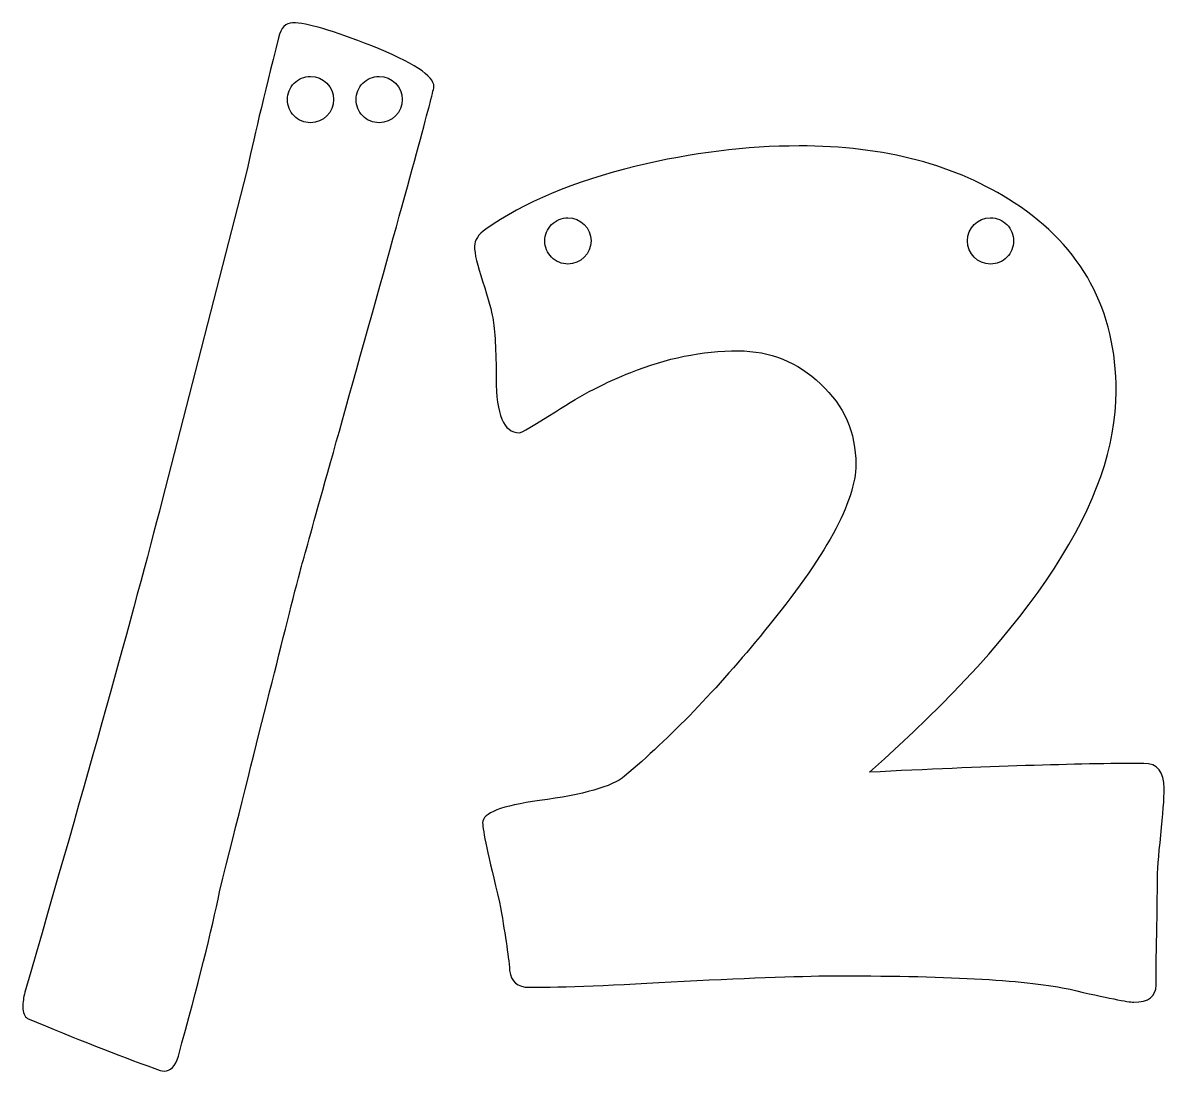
# Model space of a CAD drawing. Extents: x 52 to 552, y 106 to 316.
# Drawn here: x 312.8 to 399.9, y 106.4 to 186.4 of the extents above; entities that cross this region are included whole.
import ezdxf

# ---------------------------------------------------------------- set-up
doc = ezdxf.new("R2010")
doc.units = 0
doc.layers.add('Layer_1', color=7, linetype='CONTINUOUS')

msp = doc.modelspace()

# ---------------------------------------------------------------- linework, layer by layer
at = {"layer": 'Layer_1', "color": 7}
for points in [[(333.371134, 186.379859), (333.371134, 186.379859)], [(372.028974, 176.98605), (372.028974, 176.98605)], [(329.860995, 174.973563), (323.409592, 149.941222)]]:
    msp.add_lwpolyline(points, dxfattribs=at)
at = {"layer": 'Layer_1', "color": 3}
for points in [[(336.50126, 180.521448), (336.50126, 180.521448)], [(341.742522, 180.521448), (341.742522, 180.521448)], [(356.155978, 169.736526), (356.155978, 169.736526)], [(388.40997, 169.736526), (388.40997, 169.736526)]]:
    msp.add_lwpolyline(points, close=True, dxfattribs=at)
at = {"layer": 'Layer_1', "color": 7}
for points in [[(333.371134, 186.379859), (332.855006, 186.379862), (332.493366, 186.001345), (332.286892, 185.244357)], [(339.409701, 184.624792), (336.450573, 185.794682), (334.437821, 186.379859), (333.371134, 186.379859)], [(332.286892, 185.244357), (331.151428, 180.702423), (330.342748, 177.278937), (329.860995, 174.973563)], [(344.157864, 181.528064), (344.157864, 182.319463), (342.575303, 183.351671), (339.409701, 184.624792)], [(339.461517, 164.237541), (342.592688, 175.454746), (344.157864, 181.218387), (344.157864, 181.528064)], [(372.028974, 176.98605), (368.003159, 176.98605), (363.856891, 176.469944), (359.590255, 175.437686)], [(388.441946, 172.650741), (384.037642, 175.541064), (378.566624, 176.98605), (372.028974, 176.98605)], [(359.590255, 175.437686), (354.807435, 174.267793), (350.988066, 172.66781), (348.132146, 170.637704)], [(396.235597, 158.250793), (396.235597, 164.478748), (393.637657, 169.278696), (388.441946, 172.650741)], [(348.132146, 170.637704), (347.547212, 170.224798), (347.254604, 169.794618), (347.254604, 169.347307)], [(347.254604, 169.347307), (347.254604, 168.762362), (347.461276, 167.867741), (347.874167, 166.663442)], [(347.874167, 166.663442), (348.321489, 165.252686), (348.579807, 164.323808), (348.648613, 163.876497)], [(333.93888, 144.521675), (334.179728, 145.381891), (336.020636, 151.953673), (339.461517, 164.237541)], [(348.648613, 163.876497), (348.820655, 162.913056), (348.906592, 161.364739), (348.906592, 159.231405)], [(359.177392, 159.696081), (361.895672, 160.797154), (364.631196, 161.347521), (367.383878, 161.347521)], [(367.383878, 161.347521), (369.826879, 161.347521), (371.925568, 160.504566), (373.680426, 158.818545)], [(353.44862, 156.702431), (355.444326, 158.009955), (357.353729, 159.007907), (359.177392, 159.696081)], [(348.906592, 159.231405), (348.906592, 156.478716), (349.491215, 155.102251), (350.661111, 155.102251)], [(373.680426, 158.818545), (375.469658, 157.166932), (376.364274, 155.119362), (376.364274, 152.676353)], [(377.3967, 129.192377), (389.955842, 140.271947), (396.235597, 149.958319), (396.235597, 158.250793)], [(350.661111, 155.102251), (350.833154, 155.102251), (351.762596, 155.635761), (353.44862, 156.702431)], [(376.364274, 152.676353), (376.364274, 149.854848), (374.042065, 145.622672), (369.396913, 139.979661)], [(323.409592, 149.941222), (321.207412, 141.37348), (317.714856, 128.865657), (312.932092, 112.418355)], [(327.796708, 120.057086), (330.583794, 131.239882), (332.631344, 139.394792), (333.93888, 144.521675)], [(369.396913, 139.979661), (365.749586, 135.506543), (362.18797, 131.807877), (358.712714, 128.883146)], [(398.3517, 129.863758), (393.293656, 129.863758), (386.308544, 129.639688), (377.3967, 129.192377)], [(399.900084, 127.953797), (399.900084, 129.226915), (399.383984, 129.863758), (398.3517, 129.863758)], [(358.712714, 128.883146), (357.749292, 128.091747), (355.581514, 127.472311), (352.209467, 127.024998)], [(399.642104, 124.392395), (399.814175, 125.97519), (399.900084, 127.162398), (399.900084, 127.953797)], [(352.209467, 127.024998), (349.319144, 126.646507), (347.874167, 126.078735), (347.874167, 125.321744)], [(347.874167, 125.321744), (347.874167, 124.805613), (348.304358, 122.792855), (349.164571, 119.283179)], [(399.383589, 120.77973), (399.383589, 121.605538), (399.470062, 122.8096), (399.642104, 124.392395)], [(399.332309, 116.857287), (399.366712, 118.646528), (399.383589, 119.953923), (399.383589, 120.77973)], [(324.648153, 107.51528), (326.162162, 113.020674), (327.211775, 117.201175), (327.796708, 120.057086)], [(349.164571, 119.283179), (349.577462, 116.977796), (349.835244, 115.240239), (349.938481, 114.070343)], [(399.280493, 112.934822), (399.280493, 113.795063), (399.297906, 115.10243), (399.332309, 116.857287)], [(349.938481, 114.070343), (350.04169, 113.21013), (350.540941, 112.779938), (351.435557, 112.779938)], [(363.254713, 113.244053), (368.553661, 113.519332), (372.528056, 113.656916), (375.177502, 113.656916)], [(375.177502, 113.656916), (383.74526, 113.656916), (389.594824, 113.313225), (392.725995, 112.625055)], [(312.932092, 112.418355), (312.828855, 112.005436), (312.77718, 111.626919), (312.77718, 111.282834)], [(351.435557, 112.779938), (354.016197, 112.779938), (357.955794, 112.934399), (363.254713, 113.244053)], [(392.725995, 112.625055), (395.547511, 111.971287), (397.164362, 111.644445), (397.577254, 111.644445)], [(397.577254, 111.644445), (398.712746, 111.644445), (399.280493, 112.074609), (399.280493, 112.934822)], [(312.77718, 111.282834), (312.77718, 110.83554), (312.897915, 110.542932), (313.138792, 110.405321)], [(313.138792, 110.405321), (316.820494, 108.856908), (320.054732, 107.583776), (322.841818, 106.585951)], [(323.564476, 106.379787), (324.046201, 106.379787), (324.407304, 106.758304), (324.648153, 107.51528)], [(322.841818, 106.585951), (323.1515, 106.448311), (323.392433, 106.379787), (323.564476, 106.379787)]]:
    msp.add_open_spline(points, degree=3, dxfattribs=at)
at = {"layer": 'Layer_1', "color": 3}
for points in [[(333.487396, 181.769838), (333.818492, 182.100931), (334.267553, 182.286935), (334.735791, 182.286931)], [(334.735791, 182.286931), (335.710835, 182.286923), (336.501261, 181.496492), (336.50126, 180.521448)], [(338.728658, 181.769838), (339.059754, 182.100931), (339.508815, 182.286935), (339.977053, 182.286931)], [(339.977053, 182.286931), (340.952097, 182.286923), (341.742522, 181.496492), (341.742522, 180.521448)], [(332.970293, 180.521448), (332.970293, 180.989685), (333.156301, 181.438745), (333.487396, 181.769838)], [(338.211555, 180.521448), (338.211555, 180.989685), (338.397563, 181.438745), (338.728658, 181.769838)], [(333.487396, 179.273057), (333.156301, 179.60415), (332.970293, 180.05321), (332.970293, 180.521448)], [(336.50126, 180.521448), (336.501261, 179.546404), (335.710835, 178.755972), (334.735791, 178.755964)], [(338.728658, 179.273057), (338.397563, 179.60415), (338.211555, 180.05321), (338.211555, 180.521448)], [(341.742522, 180.521448), (341.742522, 179.546404), (340.952097, 178.755972), (339.977053, 178.755964)], [(334.735791, 178.755964), (334.267553, 178.75596), (333.818492, 178.941964), (333.487396, 179.273057)], [(339.977053, 178.755964), (339.508815, 178.75596), (339.059754, 178.941964), (338.728658, 179.273057)], [(352.625011, 169.736526), (352.625011, 170.204764), (352.811018, 170.653823), (353.142114, 170.984916)], [(353.142114, 170.984916), (353.473209, 171.316009), (353.922271, 171.502013), (354.390508, 171.502009)], [(354.390508, 171.502009), (355.365553, 171.502002), (356.155978, 170.71157), (356.155978, 169.736526)], [(384.879003, 169.736526), (384.879003, 170.71157), (385.669428, 171.502002), (386.644473, 171.502009)], [(386.644473, 171.502009), (387.112711, 171.502013), (387.561772, 171.316009), (387.892867, 170.984916)], [(387.892867, 170.984916), (388.223963, 170.653823), (388.40997, 170.204764), (388.40997, 169.736526)], [(353.142114, 168.488135), (352.811018, 168.819228), (352.625011, 169.268288), (352.625011, 169.736526)], [(356.155978, 169.736526), (356.155978, 168.761482), (355.365553, 167.97105), (354.390508, 167.971042)], [(386.644473, 167.971042), (385.669428, 167.97105), (384.879003, 168.761482), (384.879003, 169.736526)], [(388.40997, 169.736526), (388.40997, 169.268288), (388.223963, 168.819228), (387.892867, 168.488135)], [(354.390508, 167.971042), (353.922271, 167.971039), (353.473209, 168.157043), (353.142114, 168.488135)], [(387.892867, 168.488135), (387.561772, 168.157043), (387.112711, 167.971039), (386.644473, 167.971042)]]:
    msp.add_open_spline(points, degree=3, dxfattribs=at)

doc.saveas('drawing.dxf')
